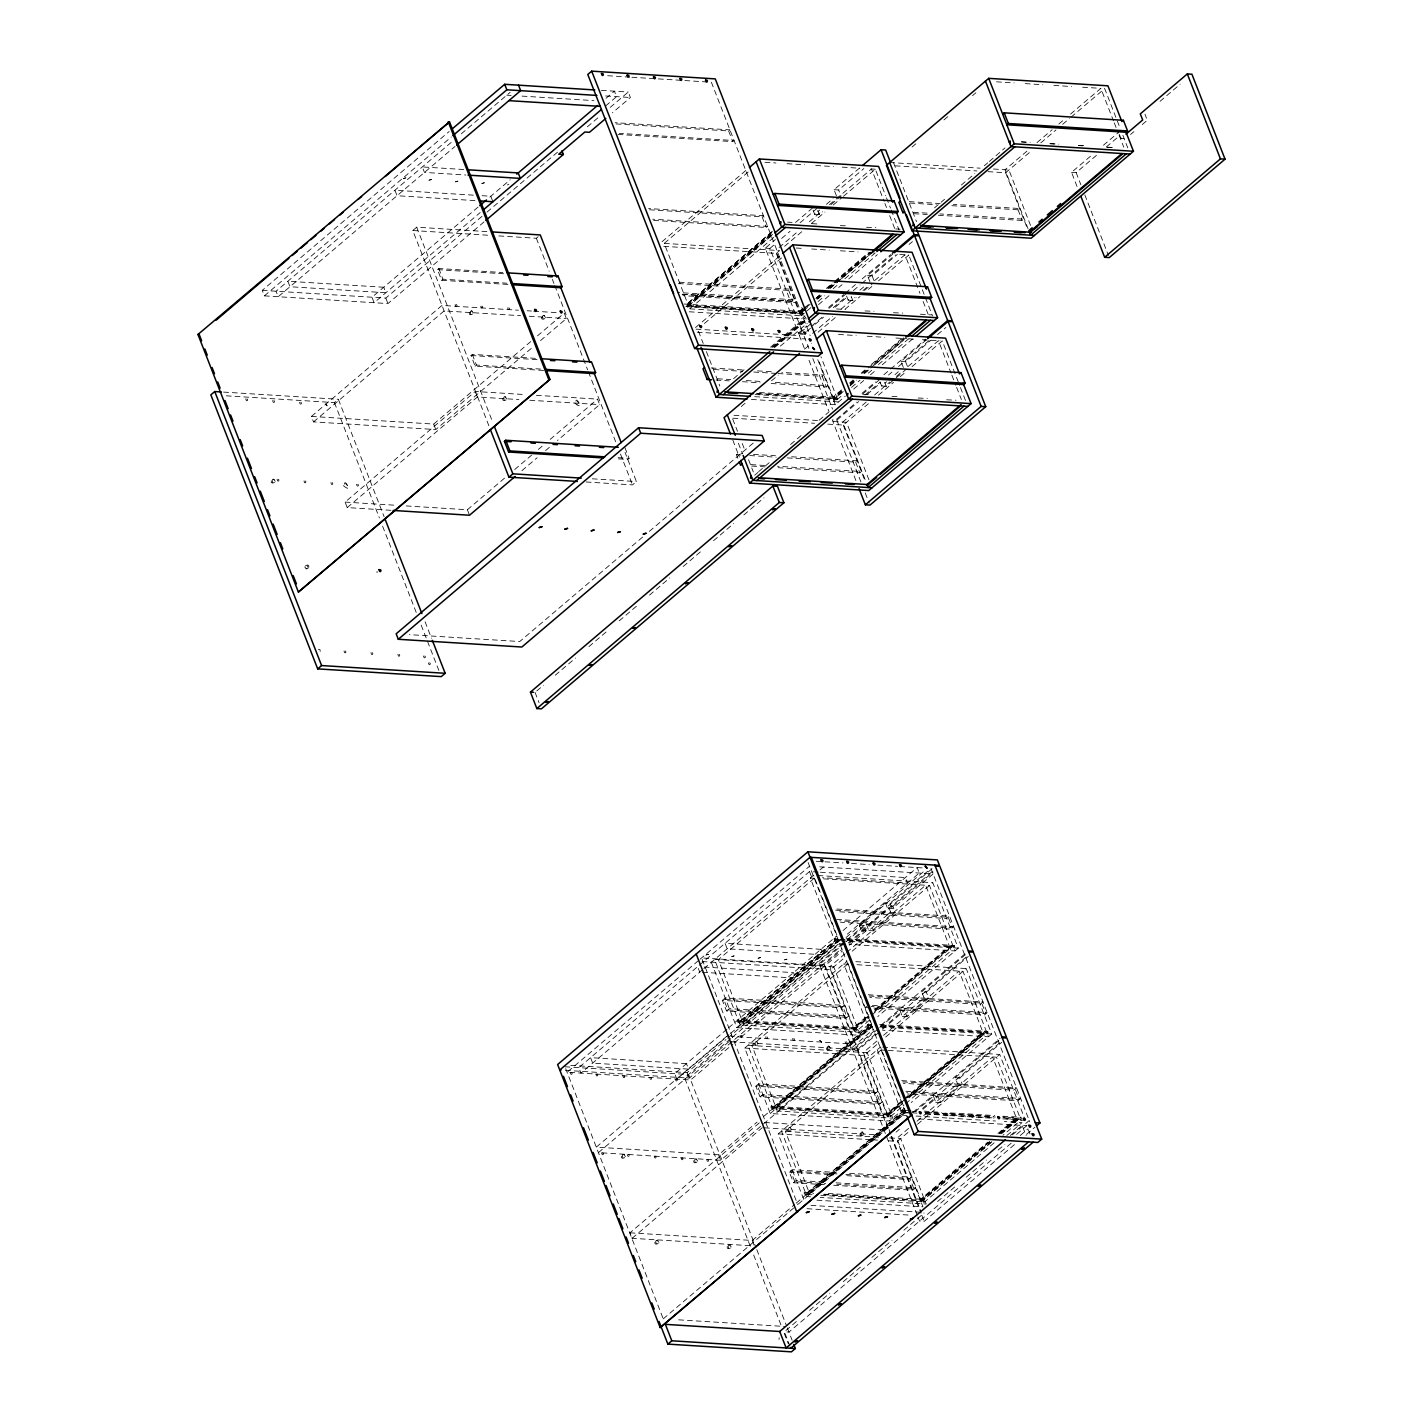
<?xml version="1.0" encoding="UTF-8"?>
<svg xmlns="http://www.w3.org/2000/svg" width="1423" height="1423" viewBox="0 0 1423 1423"><rect width="100%" height="100%" fill="white"/><g stroke="black" fill="none" stroke-linecap="round" stroke-linejoin="round"><path stroke-width="0.75" stroke-dasharray="5 3.75" d="M308.933 566.87C309.04 562.636 302.281 566.71 305.394 568.844C309.823 568.649 308.079 567.439 306.834 565.073M343.405 485.688C355.199 495.329 341.218 473.432 345.398 487.68M574.928 403.207C587.414 412.919 571.993 390.934 577.062 405.021M306.656 568.933L304.664 566.923M654.847 1242.154C654.082 1246.299 661.108 1243.186 658.547 1240.625C654.918 1239.486 655.274 1242.101 656.839 1244.164M657.017 1240.305L659.009 1242.315M271.259 480.974C270.174 485.012 277.272 482.415 275.013 479.658C271.419 478.057 271.811 481.134 273.109 483.162M273.429 479.124L275.279 481.312M469.305 312.651C468.22 316.689 475.3 314.074 473.059 311.335C469.465 309.716 469.857 312.811 471.155 314.821M471.475 310.801L473.325 312.971M345.736 483.66L347.568 485.83M541.594 317.169C540.509 321.207 547.606 318.61 545.347 315.853C541.754 314.252 542.145 317.329 543.444 319.357M543.764 315.319L545.614 317.507M502.781 398.511C501.696 402.549 508.776 399.934 506.517 397.195C502.942 395.576 503.333 398.671 504.614 400.681M504.952 396.661L506.801 398.831M377.024 571.37L377.077 572.704M318.378 649.368L320.086 649.724L320.157 651.467M577.24 401.179L579.09 403.367M621.442 1156.205C620.357 1160.243 627.454 1157.646 625.195 1154.889C621.602 1153.288 621.993 1156.365 623.292 1158.375M623.612 1154.355L625.462 1156.525M754.19 1043.379C753.123 1047.399 760.202 1044.802 757.943 1042.063C754.35 1040.444 754.741 1043.539 756.04 1045.549M756.378 1041.529L758.228 1043.699M693.73 1160.741C692.663 1164.761 699.742 1162.164 697.483 1159.425C693.89 1157.806 694.282 1160.901 695.58 1162.911M695.918 1158.891L697.768 1161.061M826.496 1047.897C825.411 1051.935 832.508 1049.32 830.249 1046.581C826.656 1044.962 827.048 1048.057 828.346 1050.067M828.666 1046.047L830.516 1048.217M787.666 1129.239C786.599 1133.259 793.678 1130.662 791.419 1127.923C787.826 1126.305 788.217 1129.4 789.516 1131.41M789.854 1127.39L791.704 1129.56M727.206 1246.601C726.139 1250.621 733.219 1248.024 730.96 1245.285C727.366 1243.666 727.758 1246.761 729.056 1248.771M729.394 1244.751L731.244 1246.922M859.972 1133.757C858.887 1137.795 865.967 1135.18 863.725 1132.441C860.132 1130.823 860.524 1133.918 861.822 1135.928M862.142 1131.908L863.992 1134.078M507.406 184.972L508.847 184.172M484.087 221.863L387.963 303.579L264.393 295.859L262.259 290.363L449.134 131.521M264.393 295.859L451.269 136.999M451.198 142.407L276.098 291.235L278.232 296.713L455.004 146.462M461.301 133.833L510.146 92.299M488.889 425.779L412.777 230.526L416.69 227.2L487.306 231.629M478.039 207.082L371.972 297.247L374.107 302.725L480.174 212.561M489.832 197.068L510.163 179.796M606.002 98.329L614.416 91.179L616.55 96.657L604.793 106.636M262.259 290.363L385.811 298.101L485.332 213.521M487.022 212.098L559.541 150.447M587.343 126.807L600.435 115.69M610.254 107.348L628.255 92.033L630.389 97.511L612.388 112.826M507.869 284.44L441.646 280.295L437.484 269.641L438.8 268.538L502.817 272.54M441.646 280.295L442.944 279.193L506.962 283.195M531.241 348.457L435.812 429.55L313.54 421.902L311.406 416.423L441.984 305.429L518.399 310.214M226.293 395.825L334.423 402.602L338.336 399.276L384.121 516.709M313.54 421.902L444.118 310.908L520.533 315.693M498.833 235.916L536.346 238.264L540.26 234.937M616.034 123.926L728.629 130.969L729.928 129.867L615.145 122.68M543.55 370.442L475.122 366.156L470.96 355.501L472.276 354.398L536.293 358.4M617.991 134.438L732.774 141.624L734.09 140.521L619.29 133.335M475.122 366.156L476.42 365.053L540.438 369.055M311.406 416.423L433.677 424.072L530.779 341.538M537.467 335.864L564.255 313.096L566.39 318.574L539.619 341.342M390.898 510.306L347.23 507.584L345.095 502.088L475.229 391.485L525.461 394.616M347.23 507.584L477.363 396.964L518.861 399.561M662.033 241.714L747.715 168.892M748.196 171.987L664.203 243.369L687.949 304.273L771.942 232.874M649.511 209.786L762.105 216.83L763.404 215.727L648.621 208.541M653.673 220.44L766.25 227.484L767.566 226.382L652.766 219.195M772.351 231.362L686.669 304.184L687.256 305.714L771.266 234.315M771.782 232.074L686.046 304.949L802.216 312.42L802.821 313.932L803.906 313.007M686.651 306.461L772.369 233.603M772.547 234.404L688.536 305.785L689.728 308.844L773.721 237.445M687.558 307.172L773.24 234.35M765.289 248.153L769.896 248.438L803.017 333.373L798.41 333.089L765.289 248.153L775.357 239.58M795.51 222.468L812.302 208.185M836.439 195.787L834.056 189.686L860.915 166.865M769.896 248.438L774.93 244.151M781.654 238.441L790.05 231.309M800.117 222.753L816.909 208.487M834.056 189.686L838.663 189.988L863.85 168.572M406.231 505.93L467.384 509.754L504.56 478.146M514.699 469.519L531.597 455.164M538.356 449.419L543.426 445.097M550.185 439.351L597.518 399.134L599.652 404.612L557.407 440.525M813.084 210.213L814.668 214.286L819.684 210.017M826.389 204.325L833.078 198.633M779.092 247.495L797.556 231.789M809.331 221.792L821.089 211.796M829.484 204.663L871.481 168.963L884.145 201.443M814.668 214.286L819.274 214.571L822.636 211.725M830.996 204.61L841.046 196.072L838.663 189.988M663.723 246.321L776.3 253.365L779.573 250.59L662.567 243.28M784.607 246.321L803.088 230.615M811.484 223.464L824.931 212.045M833.327 204.912L841.722 197.761M843.412 196.338L875.323 169.212L885.693 195.805M521.903 470.693L537.111 457.761M545.578 450.593L550.648 446.271M695.509 327.575L700.561 323.288M702.233 321.847L781.191 254.753M704.403 323.519L781.672 257.848M912.036 147.049L917.07 142.762M943.947 119.923L948.981 115.637M972.514 95.643L975.858 92.78M678.344 283.533L788.733 290.434L790.245 289.154L677.668 282.092M682.506 294.187L792.878 301.107L794.408 299.808L677.401 292.48M802.821 308.4L799.459 311.246L775.731 250.359M826.354 288.407L833.06 282.697M834.75 281.274L868.35 252.707M802.981 309.2L799.619 312.064L800.206 313.576M804.671 307.777L809.705 303.49M816.428 297.763L819.79 294.917M828.204 287.766L833.238 283.479M834.927 282.056L870.218 252.049M805.792 307.048L800.74 311.335L801.345 312.847L806.379 308.578M815.859 298.474L819.221 295.628M827.635 288.478L869.631 252.796M805.098 308.489L800.064 312.775L801.256 315.817L811.323 307.243M806.788 307.066L810.132 304.202M816.855 298.492L820.217 295.646M828.613 288.495L870.609 252.796M624.946 447.711L629.108 458.366L627.81 459.487L616.764 458.793M801.042 312.242L799.726 313.345L687.149 306.301M803.568 310.712L808.62 306.425M817.033 299.292L822.067 295.006M830.481 287.855L835.514 283.568M837.204 282.145L872.495 252.138M818.136 298.581L821.498 295.717M829.894 288.584L839.979 280.011M841.669 278.588L871.908 252.885M818.047 301.534L824.771 295.824M833.166 288.691L838.2 284.404M844.924 278.695L875.163 252.992M689.248 311.779L801.825 318.841L805.098 316.066L688.092 308.738M818.527 304.629L830.285 294.632M838.698 287.499L842.042 284.653M848.766 278.926L877.333 254.664M733.574 378.625L745.35 368.628M770.537 347.212L805.827 317.222M934.484 207.865L944.57 199.291M961.361 185.008L974.808 173.588M984.307 165.744L987.669 162.88M989.359 161.457L1005.047 147.885M771.817 347.301L805.418 318.734M772.814 347.301L806.414 318.752M773.916 346.607L805.845 319.464M774.094 347.39L806.023 320.264M774.806 347.337L805.044 321.634M780.32 346.145L807.197 323.306M798.41 333.089L806.788 325.956M828.613 307.421L843.714 294.579M845.387 293.156L855.454 284.6M862.16 278.89L890.691 254.646M804.28 348.173L798.765 334.014L812.195 322.594M828.986 308.329L845.778 294.045M869.898 281.647L867.532 275.546L892.719 254.148M811.412 326.258L823.152 316.262M833.22 307.706L844.96 297.727M853.355 290.594L860.061 284.885M861.751 283.462L895.298 254.948M806.734 331.434L813.44 325.725M815.13 324.302L823.526 317.169M835.265 307.19L847.023 297.194M867.532 275.546L872.139 275.849L897.326 254.432M909.084 244.454L912.445 241.59M846.56 296.073L848.144 300.146L851.488 297.3M859.866 290.185L864.882 285.916M586.151 481.988L632.488 484.887L636.419 481.561L625.035 452.372M812.569 333.356L832.722 316.226M841.118 309.093L854.565 297.656M862.961 290.523L867.994 286.236M874.718 280.527L904.957 254.824L919.987 293.387M1026.908 151.176L1005.065 169.728L1028.011 228.605M1036.993 142.602L1052.113 129.76M1058.819 124.05L1063.87 119.763M1070.576 114.053L1100.815 88.351L1113.48 120.83M848.144 300.146L852.751 300.431L856.112 297.585M864.473 290.47L872.85 283.355M818.083 332.182L836.564 316.475M844.96 309.325L860.079 296.482M868.492 289.331L871.837 286.485M878.56 280.776L908.799 255.073L897.771 254.379M987.989 171.649L1005.652 172.752L1030.75 151.407M1040.836 142.851L1055.955 129.991M1062.679 124.281L1069.385 118.571M1071.074 117.148L1104.675 88.582L1119.83 127.447M804.582 349.169L811.306 343.459M741.241 406.533L746.275 402.247M771.479 380.83L778.203 375.121M778.061 373.538L822.209 376.295L823.721 375.014L781.778 372.381M951.845 205.677L1018.068 209.821L1019.597 208.523L953.374 204.378M737.861 458.259L736.474 454.702L738.003 453.403L742.415 453.688M642.627 537.076L519.715 641.542L409.397 634.64M649.35 531.366L753.745 442.642M1077.051 186.502L1071.537 172.343L1091.69 155.214M1103.43 145.235L1118.549 132.392M1071.537 172.343L1076.144 172.628L1097.969 154.075M1106.365 146.943L1119.794 135.523M1160.03 101.335L1180.183 84.206M771.177 383.498L826.354 386.967L827.884 385.669L772.689 382.218M938.344 215.229L1022.23 220.476L1023.742 219.178L939.856 213.93M1119.332 134.42L1120.915 138.476L1124.259 135.63M1130.556 134.491L1133.9 131.645M1142.278 124.53L1147.294 120.261L1144.928 114.178M841.349 389.973L832.935 397.106L817.905 358.543M849.744 382.84L853.106 379.977M861.502 372.844L864.864 369.98M871.587 364.27L901.826 338.567M841.509 390.774L833.095 397.924L833.682 399.436L843.768 390.863M849.905 383.623L854.387 380.048M861.68 373.626L866.714 369.34M868.404 367.917L903.694 337.909M841.936 391.485L833.54 398.636L834.714 401.677L843.128 394.545M850.331 384.352L855.383 380.066M863.779 372.933L867.141 370.069M873.847 364.359L904.085 338.656M850.492 385.153L855.543 380.866M863.957 373.715L868.991 369.429M870.68 368.006L904.299 339.421M843.216 391.574L834.821 398.707L834.216 397.195M849.94 385.864L856.664 380.154M865.059 373.004L868.421 370.158M875.127 364.448L903.694 340.168M755.062 394.509L836.297 399.792L837.382 398.867L755.702 393.762M851.523 387.394L859.919 380.261M868.315 373.128L871.676 370.265M878.4 364.555L910.311 337.429M751.415 399.436L835.301 404.701L845.28 396.199M853.693 389.066L863.761 380.492M870.485 374.783L875.519 370.514M882.242 364.786L912.481 339.083M754.688 475.229L758.05 472.383M758.655 471.618L770.412 461.639M790.583 444.492L802.341 434.495M819.132 420.23L829.218 411.656M862.089 393.282L875.501 381.88M883.896 374.747L888.93 370.46M890.602 369.037L925.839 339.083M862.463 394.189L879.236 379.905M903.374 367.508L901.008 361.406L926.195 340.008M836.493 419.234L856.628 402.122M865.024 394.989L880.126 382.164M888.503 375.032L891.865 372.168M898.571 366.476L930.464 339.368M855.899 480.547L832.242 419.874L836.849 420.159L858.674 401.606M867.069 394.473L880.499 383.054M901.008 361.406L905.615 361.709L930.802 340.293M937.526 334.583L945.921 327.45M880.037 381.933L881.62 386.007L886.636 381.738M895.014 374.623L898.358 371.777M866.198 402.086L842.683 422.08L865.629 480.938M874.594 394.954L889.713 382.093M896.437 376.384L901.471 372.097M908.194 366.387L938.433 340.684L951.098 373.164M881.62 386.007L886.227 386.291L894.605 379.176M896.277 377.753L906.326 369.215M827.812 424.125L843.252 425.086L868.368 403.758M878.436 395.185L893.555 382.342M900.279 376.633L905.313 372.346M912.036 366.636L942.275 340.933L959.689 385.58M536.738 690.973L543.461 685.246M555.255 675.231L575.461 658.066M588.926 646.611L607.443 630.869M619.236 620.855L637.753 605.113M649.528 595.099L669.735 577.934M683.2 566.479L701.735 550.737M713.51 540.722L733.717 523.539M743.82 514.966L764.026 497.783M787.239 457.886L855.685 462.155L857.197 460.874L788.769 456.587M778.15 467.705L859.83 472.827L861.36 471.529L777.474 466.264M698.408 960.632L567.101 1072.248L690.653 1079.986L732.827 1044.144M700.098 959.191L809.527 866.18M696.647 967.462L578.805 1067.624L580.94 1073.102L702.162 970.077M699.244 965.256L811.146 870.147M703.834 968.654L813.547 875.252L821.533 895.707M820.004 869.898L823.383 867.052M814.134 878.258L718.384 959.653L742.112 1020.54L837.88 939.162M722.386 1000.369L725.214 997.968L844.426 1005.421L841.598 1007.84L722.386 1000.369L726.548 1011.024L845.742 1018.494L848.57 1016.075L729.376 1008.622L726.548 1011.024M726.868 1029.274L674.68 1073.636L676.814 1079.114L729.003 1034.752M728.558 1027.833L836.297 936.263M843.039 930.535L917.124 867.568L919.258 873.046L845.173 936.014M737.185 1021.234L738.27 1020.309L857.482 1027.762L856.397 1028.687L737.185 1021.234L737.772 1022.763L856.984 1030.216L858.069 1029.291L738.875 1021.839L737.772 1022.763M837.72 938.362L740.227 1021.216L740.814 1022.746L838.307 939.874M838.467 940.674L742.717 1022.07L743.891 1025.111L839.659 943.716M726.868 1036.157L596.29 1147.151L718.579 1154.8L757.089 1122.071M711.269 962.197L736.794 1027.655L839.072 940.71L834.625 940.443M730.693 1033.329L843.501 937.437M859.314 925.11L863.939 925.412L866.073 930.891L861.449 930.589L859.314 925.11L885.426 902.911L890.051 903.214L927.689 871.214M570.783 1065.365L687.078 1072.64L725.979 1039.573M727.669 1038.15L839.285 943.271M846.045 937.526L923.829 871.41M730.693 1038.665L684.605 1077.834L750.472 1246.779M732.383 1037.225L845.387 941.172M847.059 939.749L863.939 925.412M917.159 1215.029L819.452 964.42L844.639 943.022M846.311 941.599L866.465 924.47L871.072 924.754L873.455 930.855L895.209 912.356L892.844 906.255L888.219 905.971L890.602 912.054L895.209 912.356M888.219 905.971L933.559 867.443M729.003 1041.636L598.425 1152.63L720.714 1160.279L851.292 1049.285L849.157 1043.806L731.244 1036.424M861.449 930.589L887.578 908.408L892.185 908.692L933.097 873.918L817.442 866.678M565.447 1070.363L689.212 1078.118L841.42 948.75M848.179 943.004L934.413 869.702M819.452 964.42L824.077 964.705L842.541 949.016M849.246 943.307L871.072 924.754M892.844 906.255L933.132 872.014M734.517 1042.703L842.452 950.955M849.211 945.228L866.073 930.891M866.465 924.47L868.83 930.553L890.602 912.054M845.013 953.784L829.894 966.644L853.64 1027.531L868.759 1014.67M846.703 952.361L925.644 885.248L949.39 946.135L870.431 1013.247M702.09 961.539L830.481 969.65L845.493 956.879M852.217 951.169L932.759 882.705L958.284 948.18L877.742 1016.627M904.494 1108.197L889.482 1120.968L770.27 1113.515L744.745 1048.057L847.023 961.112M847.61 964.118L751.86 1045.514L775.588 1106.4M755.862 1086.229L758.69 1083.828L877.902 1091.281L875.074 1093.7L755.862 1086.229L760.024 1096.884L879.218 1104.355L882.047 1101.936L762.853 1094.483L760.024 1096.884M866.66 1006.239L865.131 1007.537L871.748 1007.946M867.247 1016.911L853.8 1028.331L855.419 1032.102L870.538 1019.242M875.643 1009.761L951.293 945.459L951.88 946.989L871.196 1015.56M868.35 1016.182L854.921 1027.602L855.508 1029.131M875.074 1010.472L950.671 946.224L951.275 947.736M854.227 1029.06L867.674 1017.623M874.398 1011.913L949.995 947.665L951.169 950.706L877.262 1013.532M854.387 1029.861L869.506 1017M953.837 947.896L954.335 945.459L953.232 946.384L847.272 939.749M770.661 1107.094L771.746 1106.169L890.958 1113.622L889.873 1114.547L770.661 1107.094L771.248 1108.606L890.46 1116.077L891.545 1115.152L772.351 1107.681L771.248 1108.606M736.794 1027.655L856.006 1035.108L871.018 1022.337M763.777 1116.379L871.356 1025.022M871.943 1026.534L776.193 1107.93L777.367 1110.972L873.135 1029.576M750.046 1245.676L632.132 1238.295L629.98 1232.816L760.131 1122.196M770.27 1113.515L872.548 1026.57L868.101 1026.303L868.599 1023.849L867.514 1024.773L871.925 1025.058M874.398 1030.839L852.573 1049.374L857.197 1049.658L875.643 1033.97M881.104 1025.129L966.679 952.396M878.116 1028.882L852.928 1050.281L857.553 1050.565L881.05 1030.59M879.788 1027.459L899.941 1010.33L904.548 1010.615L906.931 1016.716L928.685 998.217L926.32 992.116L921.695 991.831L924.078 997.914L928.685 998.217M921.695 991.831L965.345 954.726M632.132 1238.295L762.266 1127.674M882.367 1028.26L967.942 955.527M882.722 1029.167L904.548 1010.615M926.32 992.116L968.28 956.452M899.941 1010.33L902.307 1016.413L924.078 997.914M876.817 1041.067L863.37 1052.504L887.116 1113.391L902.235 1100.53M883.523 1035.357L959.12 971.109L982.866 1031.995L903.907 1099.107M744.745 1048.057L863.957 1055.51L878.969 1042.739M885.693 1037.029L966.235 968.565L991.76 1034.023L911.218 1102.487M803.746 1199.376L778.221 1133.9L880.499 1046.972L906.024 1112.43L796.257 1205.815M881.086 1049.978L785.336 1131.374L809.064 1192.261M824.397 1184.683L793.5 1182.744L789.338 1172.09L792.166 1169.688L836.315 1172.445M793.5 1182.744L796.329 1180.343L827.225 1182.282M902.395 1101.331L887.258 1114.191L888.895 1117.962L904.014 1105.102M904.085 1099.908L984.769 1031.319L985.356 1032.849L909.706 1097.133M905.188 1099.196L888.397 1113.462L888.984 1114.992L902.431 1103.572M906.878 1097.756L984.147 1032.084L984.752 1033.596L909.155 1097.862M887.703 1114.92L901.15 1103.483M907.856 1097.773L983.471 1033.525L984.645 1036.567L905.686 1103.679M887.863 1115.721L901.31 1104.284M987.313 1033.756L987.811 1031.319L986.708 1032.244L880.748 1025.609M812.142 1194.733L804.724 1194.466L804.137 1192.954L811.839 1192.438M910.898 1110.26L900.972 1110.634L909.813 1111.185M804.724 1194.466L810.238 1193.826M629.98 1232.816L752.269 1240.465L794.532 1204.552M796.222 1203.129L904.832 1110.883M809.669 1193.79L905.419 1112.395M663.243 1318.854L794.568 1207.238M912.89 1112.412L1000.156 1038.256M914.953 1111.879L933.417 1096.19L938.024 1096.475L940.407 1102.576L962.161 1084.077L959.796 1077.976L955.171 1077.691L957.554 1083.775L962.161 1084.077M955.171 1077.691L998.821 1040.587M922.549 1108.428L999.729 1042.81M896.063 1132.157L899.407 1129.293M922.922 1109.317L938.024 1096.475M959.796 1077.976L1001.756 1042.312M933.417 1096.19L935.783 1102.274L957.554 1083.775M908.603 1128.368L896.846 1138.364L920.592 1199.251L987.793 1142.135M916.999 1121.217L992.596 1056.969L1016.342 1117.855L997.861 1133.562M888.592 1140.819L897.433 1141.371L909.084 1131.463M917.497 1124.312L999.711 1054.425L1025.236 1119.883L1003.126 1118.514M989.661 1141.477L920.734 1200.051L922.371 1203.822L994.606 1142.42M999.746 1132.904L1018.245 1117.18L1018.832 1118.709L1002.023 1132.993M989.074 1142.207L921.873 1199.322L922.46 1200.852L991.333 1142.313M999.142 1133.651L1017.623 1117.944L1018.228 1119.456L1001.418 1133.74M921.179 1200.763L990.052 1142.224M1000.138 1133.669L1016.929 1119.385L1018.121 1122.427L1003.002 1135.269M921.339 1201.581L991.938 1141.566M824.006 1194.199L923.349 1200.407L924.434 1199.482L825.091 1193.274M820.875 1195.284L923.936 1201.937L925.021 1201.012L823.472 1194.662M1006.844 1135.518L1021.963 1122.658L1004.318 1121.555M1010.366 1135.447L1022.159 1125.433L1026.161 1135.714M1012.411 1134.842L1029.256 1120.524M789.943 1346.176L784.34 1331.786L797.805 1320.348M809.58 1310.316L829.787 1293.151M843.252 1281.696L861.787 1265.972M871.89 1257.381L892.079 1240.198M903.872 1230.184L924.078 1213.019M937.544 1201.563L956.06 1185.821M966.164 1177.248L986.37 1160.065M998.146 1150.051L1004.887 1144.323M1016.68 1134.309L1026.766 1125.718M1011.184 1143.185L788.947 1332.07L784.535 1331.803M1020.202 1135.518L1028.029 1128.866M917.942 1217.039L919.525 1221.094L924.15 1221.379L1014.759 1144.359M1026.499 1134.38L1034.895 1127.247M779.181 1337.709L779.004 1339.488M996.491 81.823L1014.154 82.925M1025.2 83.619L1042.863 84.722M1053.892 85.416L1071.555 86.518M1082.601 87.212L1100.246 88.315M607.639 75.721L629.713 77.109M631.919 77.251L656.199 78.763M658.404 78.905L682.666 80.417M684.872 80.56L706.946 81.947M601.342 90.361L628.255 92.033M605.664 95.964L630.389 97.511M506.784 95.163L511.142 95.43M522.045 96.106L593.942 100.624M1120.915 138.476L1123.992 138.671M1021.323 141.784L1030.163 142.336M1050.032 143.581L1058.854 144.132M1078.723 145.377L1085.34 145.786M1107.414 147.174L1114.049 147.583M1021.625 141.998L1026.001 142.282M1050.014 143.776L1054.39 144.043M1078.421 145.555L1082.778 145.822M1106.809 147.334L1111.167 147.601M889.695 162.507L980.216 168.181M993.467 169.017L1008.907 169.977L1032.653 230.864M895.263 165.833L976.943 170.956M764.951 162.293L775.98 162.987M787.026 163.681L804.689 164.783M815.717 165.477L833.38 166.58M842.22 167.131L859.866 168.234M870.912 168.928L875.323 169.212M463.738 169.515L422.346 166.936L424.481 172.414L465.89 175.011M909.226 201.621L940.123 203.542M909.902 203.044L936.387 204.716M913.37 212.276L928.828 213.237M914.064 213.699L927.298 214.535M473.361 195.147L394.918 190.237L397.053 195.716L475.513 200.625M482.077 195.698L490.81 196.249L492.945 201.728M787.577 222.13L791.988 222.397M811.857 223.642L818.474 224.069M840.335 225.634L847.183 225.866M866.536 227.271L875.874 227.662M895.743 228.907L900.154 229.174M796.222 248.011L802.839 248.438M811.661 248.989L829.324 250.092M840.37 250.786L858.033 251.889M869.062 252.583L875.696 252.992M412.777 230.526L490.01 235.364M437.484 269.641L503.724 273.785M682.097 294.401L796.88 301.587L795.582 302.69L682.987 295.646M836.493 308.951L845.333 309.502M865.077 310.943L874.024 311.299M893.466 312.722L902.733 313.096M920.379 314.198L931.425 314.892M684.107 304.024L803.319 311.495L801.736 307.439M686.9 305.696L801.7 312.882M685.815 306.621L802.821 313.932M527.133 310.765L531.508 311.032M533.696 311.175L557.709 312.686M838.521 334.441L856.184 335.543M867.212 336.237L884.875 337.34M895.921 338.034L906.949 338.71M909.172 338.852L913.584 339.136M922.406 339.688L940.069 340.791M529.267 316.244L566.39 318.574M798.765 334.014L803.372 334.298M696.043 329.14L702.66 329.549M704.883 329.691L753.443 332.733M755.649 332.857L779.929 334.387M782.134 334.53L799.797 335.632M697.199 332.182L805.365 338.959M711.144 367.952L744.265 370.033M757.498 370.869L772.956 371.83M714.044 369.535L742.735 371.332M753.763 372.026L775.855 373.395M470.96 355.501L537.2 359.645M717.512 378.749L730.746 379.585M746.203 380.546L761.661 381.524M715.982 380.048L729.234 380.884M742.468 381.702L760.131 382.805M863.352 394.402L869.969 394.811M891.99 396.394L898.678 396.608M918.209 398.031L927.369 398.404M946.597 399.81L956.078 400.201M759.526 392.517L836.795 397.355M756.218 393.299L835.692 398.28L836.297 399.792M754.688 396.661L838.574 401.926L820.964 356.764M536.382 395.309L597.518 399.134M529.783 400.237L599.652 404.612M733.93 415.267L817.816 420.514M833.273 421.493L846.525 422.311L870.271 483.215M732.881 418.184L814.561 423.289M223.589 392.09L338.336 399.276M753.443 454.364L775.517 455.751M736.474 454.702L740.885 454.969M749.725 455.538L776.211 457.192M750.988 464.609L766.428 465.588M618.08 457.69L629.108 458.366M751.664 466.05L764.916 466.869M592.27 478.804L636.419 481.561M345.095 502.088L395.309 505.236M816.215 861.253L843.021 862.925M851.523 863.459L869.186 864.561M877.902 865.113L897.504 866.34M899.692 866.482L922.14 867.888M818.207 872.103L809.491 871.552L811.626 877.03M820.377 872.228L905.366 877.546L907.5 883.043L822.512 877.706M817.976 875.519L932.759 882.705M814.703 878.293L810.292 878.027L835.817 943.485L846.845 944.178M823.526 878.845L929.504 885.48L955.011 950.938L849.051 944.321M836.955 909.03L949.532 916.074L946.704 918.493L836.333 911.574M835.639 910.151L948.234 917.195L952.396 927.849L839.801 920.806M836.688 919.418L953.695 926.747L950.866 929.148L840.495 922.229M868.83 930.553L873.455 930.855M846.151 938.682L954.335 945.459M845.066 939.607L834.038 938.913L835.123 937.988L835.71 939.518L954.922 946.971M841.242 940.852L958.284 948.18M855.863 961.663L966.235 968.565M848.179 964.154L843.768 963.887L869.293 1029.345L873.704 1029.612M857.002 964.705L962.98 971.34L988.487 1036.798L882.527 1030.181M704.154 967.035L793.5 972.638L795.635 978.117L701.948 972.247M868.226 994.748L983.008 1001.934L980.18 1004.353L869.809 997.434M869.115 996.011L981.71 1003.055L985.872 1013.71L871.072 1006.523M872.37 1005.403L987.171 1012.589L984.342 1015.008L873.953 1008.089M902.307 1016.413L906.931 1016.716M879.627 1024.542L987.811 1031.319M880.232 1026.072L988.398 1032.831M881.353 1027.121L991.76 1034.023M882.705 1047.115L999.711 1054.425M886.067 1050.299L877.244 1049.747L902.769 1115.205L906.611 1115.436M888.272 1050.441L996.456 1057.2L1021.18 1120.612M731.191 1041.778L851.292 1049.285M901.702 1080.608L1016.484 1087.795L1013.656 1090.214L903.285 1083.294M902.591 1081.871L1015.186 1088.915L1019.33 1099.57L906.753 1092.526M564.949 1066.77L688.519 1074.507L756.004 1247.562M905.846 1091.263L1020.647 1098.449L1017.819 1100.868L907.429 1093.949M935.783 1102.274L940.407 1102.576M924.15 1111.096L941.795 1112.395M950.528 1112.946L974.915 1114.28M976.747 1114.583L994.784 1115.507M1002.948 1116.219L1021.269 1117.18L1020.184 1118.104L1002.521 1117.002M912.018 1111.327L916.43 1111.612M925.27 1112.163L947.344 1113.533M949.55 1113.675L973.83 1115.205M976.036 1115.33L993.699 1116.432M924.737 1112.608L973.296 1115.65M975.52 1115.792L995.389 1117.037M1003.553 1117.749L1021.874 1118.691M917.035 1113.124L901.577 1112.163L902.075 1109.709M925.857 1113.675L994.321 1117.962M905.686 1112.804L912.303 1113.213M925.537 1114.031L947.611 1115.419M949.817 1115.561L974.079 1117.073M976.303 1117.215L993.948 1118.318M1002.77 1118.869L1024.845 1120.257M916.003 1116.041L922.638 1116.45M924.843 1116.593L946.918 1117.962M949.123 1118.104L973.403 1119.634M975.609 1119.759L995.477 1121.004M918.849 1118.958L1026.979 1125.735M764.489 1122.48L882.42 1129.862L883.843 1133.508M764.453 1127.816L880.179 1135.056M878.614 1137.208L781.476 1131.125L807.001 1196.601L810.843 1196.832M889.66 1137.902L900.688 1138.596L926.213 1204.054L820.253 1197.419M778.221 1133.9L877.564 1140.125M849.567 1173.281L911.378 1177.141L908.55 1179.542L846.738 1175.683M837.009 1173.886L790.637 1170.987L794.799 1181.641L825.696 1183.562M845.831 1174.437L909.848 1178.44L914.011 1189.094L836.742 1184.256M789.338 1172.09L833.487 1174.847M836.066 1182.833L915.523 1187.796L912.694 1190.215L833.22 1185.234M804.137 1192.954L813.725 1193.346M816.98 1200.194L922.958 1206.829L897.433 1141.371M810.985 1205.37L919.098 1212.147M807.054 1208.696L908.568 1215.064M678.7 1319.832L784.607 1326.467M1122.872 135.274L1127.799 147.903M1114.28 122.858L1118.229 132.997M1119.029 135.025L1123.779 147.209M1076.144 172.628L1080.875 184.759M1084.824 194.88L1108.481 255.553M1005.652 172.752L1027.175 227.982M1018.068 209.821L1022.23 220.476M893.555 162.756L916.501 221.614M886.493 197.85L890.478 208.078M891.278 210.124L899.069 230.099M909.599 257.101L932.545 315.959M960.472 387.607L966.021 401.82M884.928 203.471L886.511 207.527M889.677 215.656L895.227 229.868M923.153 301.516L928.703 315.728M951.88 375.192L955.847 385.348M956.63 387.376L961.379 399.543M872.139 275.849L874.522 281.932M905.615 361.709L907.999 367.792M817.691 210.515L819.274 214.571M851.167 296.375L852.751 300.431M884.644 382.236L886.227 386.291M711.358 82.214L810.149 335.632M728.629 130.969L732.774 141.624M762.105 216.83L766.25 227.484M776.3 253.365L801.825 318.841M817.763 359.681L835.301 404.701M843.252 425.086L864.793 480.334M788.733 290.434L792.878 301.107M822.209 376.295L826.354 386.967M855.685 462.155L859.83 472.827M804.173 336.326L808.904 348.457M812.835 358.56L832.544 409.13M836.849 420.159L861.289 482.859M865.237 492.963L869.186 503.084M809.011 360.304L828.72 410.856M930.962 868.439L1029.772 1121.858M1028.384 1129.826L1029.985 1133.935M698.48 331.274L703.229 343.441M706.395 351.57L719.842 386.078M732.738 419.162L737.488 431.329M742.237 443.514L745.403 451.625M748.569 459.754L753.318 471.938M738.395 443.264L742.468 453.724M732.827 440.134L739.373 456.961M890.051 903.214L892.185 908.692M885.426 902.911L887.578 908.408M822.334 897.753L837.489 936.619M847.823 963.158L853.409 977.476M854.209 979.522L871.748 1024.524M808.104 862.516L906.202 1114.12M837.186 940.603L836.599 939.073L740.832 1020.469L741.436 1021.999M856.397 1028.687L856.984 1030.216M889.873 1114.547L890.46 1116.077M923.349 1200.407L923.936 1201.937M830.481 969.65L856.006 1035.108M863.957 1055.51L889.482 1120.968M890.851 1134.184L825.162 965.666L701.592 957.928L797.734 1204.552M891.652 1136.248L921.304 1212.289M824.077 964.705L857.197 1049.658M857.553 1050.565L889.873 1133.491M891.029 1136.426L920.983 1213.285M921.784 1215.313L924.15 1221.379M536.346 238.264L549.153 271.153M552.373 279.37L553.974 283.479M554.774 285.543L587.628 369.802M588.428 371.848L616.461 443.78M620.481 454.062L632.488 484.887M438.8 268.538L442.944 279.193M472.276 354.398L476.42 365.053M416.69 227.2L492.803 422.435M475.229 391.485L477.363 396.964M698.337 968.458L699.76 972.105M385.811 298.101L387.963 303.579M756.805 1249.625L786.528 1325.862M787.328 1327.926L792.149 1340.27M687.078 1072.64L689.212 1078.118M467.384 509.754L469.519 515.233M752.269 1240.465L754.403 1245.961M433.677 424.072L435.812 429.55M718.579 1154.8L720.714 1160.279M535.048 692.414L539.05 702.677M753.692 1255.015L780.996 1325.062M784.215 1333.315L788.235 1343.614M425.086 621.78L431.525 638.269M334.423 402.602L379.407 517.972M382.609 526.225L416.352 612.744M421.172 625.106L438.853 670.446M565.66 1068.584L663.758 1320.188M403.207 178.64L405.875 177.857L403.207 178.64M428.839 180.241L431.507 179.458L428.839 180.241M455.253 181.895L457.921 181.112L455.253 181.895M481.65 183.549L484.318 182.767L481.65 183.549M705.915 955.029L708.583 954.246L705.915 955.029M731.547 956.647L734.215 955.847L731.547 956.647M757.961 958.302L760.611 957.501L757.961 958.302M784.358 959.938L787.026 959.155L784.464 959.76M809.989 961.557L812.658 960.756L809.989 961.557M245.734 398.885C246.392 403.563 249.683 398.209 245.734 398.885M272.647 400.575C273.305 405.253 276.596 399.899 272.647 400.575M277.058 479.266C277.734 483.945 281.025 478.59 277.058 479.266M299.559 402.247C300.235 406.942 303.526 401.588 299.559 402.247M303.988 480.938C304.647 485.634 307.937 480.28 303.988 480.938M325.191 403.847L327.183 405.857L325.333 403.67M330.901 482.628C331.577 487.324 334.867 481.97 330.901 482.628M356.533 484.229C357.209 488.925 360.499 483.571 356.533 484.229M344.01 650.987C344.686 655.665 347.977 650.311 344.01 650.987M455.129 304.522C455.805 309.2 459.095 303.846 455.129 304.522M370.941 652.659C371.599 657.355 374.889 652.001 370.941 652.659M480.761 306.123C481.436 310.801 484.727 305.465 480.761 306.123M397.853 654.349C398.529 659.045 401.802 653.691 397.853 654.349M507.691 307.813C508.349 312.491 511.64 307.137 507.691 307.813M423.485 655.95C424.161 660.646 427.451 655.291 423.485 655.95M428.412 662.798C429.07 667.476 432.361 662.14 428.412 662.798M570.267 1072.497C570.943 1077.193 574.234 1071.839 570.267 1072.497M595.917 1074.116C596.575 1078.794 599.866 1073.44 595.917 1074.116M601.609 1152.879C602.285 1157.575 605.575 1152.221 601.609 1152.879M622.829 1075.788C623.505 1080.484 626.796 1075.13 622.829 1075.788M627.258 1154.498C627.917 1159.176 631.207 1153.822 627.258 1154.498M649.742 1077.478C650.418 1082.174 653.708 1076.82 649.742 1077.478M654.171 1156.17C654.829 1160.866 658.12 1155.512 654.171 1156.17M675.391 1079.079C676.05 1083.775 679.34 1078.421 675.391 1079.079M681.083 1157.86C681.759 1162.538 685.05 1157.201 681.083 1157.86M706.715 1159.46C707.391 1164.156 710.682 1158.802 706.715 1159.46M740.031 1035.233C740.689 1039.928 743.98 1034.574 740.031 1035.233M765.663 1036.833C766.339 1041.529 769.63 1036.175 765.663 1036.833M792.575 1038.523C793.251 1043.219 796.542 1037.865 792.575 1038.523M819.506 1040.213L821.48 1042.205L819.63 1040.035M845.137 1041.814C845.796 1046.51 849.086 1041.156 845.137 1041.814M870.076 1024.934L774.308 1106.329L774.912 1107.859L870.663 1026.463L870.076 1024.934M871.196 1024.204L773.703 1107.076L774.29 1108.606L871.783 1025.734L871.196 1024.204M903.552 1110.794L807.784 1192.189L808.389 1193.701L904.139 1112.324L903.552 1110.794M904.672 1110.065L807.179 1192.936L807.766 1194.466L905.259 1111.594L904.672 1110.065M383.73 287.25L287.855 281.256L289.99 286.734L385.864 292.729L383.73 287.25M820.929 949.319L725.054 943.324L727.189 948.803L823.063 954.815L820.929 949.319M833.736 966.875L714.524 959.422L740.049 1024.88L859.261 1032.333L833.736 966.875M842.896 1006.719L723.684 999.266L727.847 1009.921L847.059 1017.374L842.896 1006.719M867.212 1052.735L748 1045.282L773.525 1110.74L892.737 1118.193L867.212 1052.735M686.437 1063.639L590.545 1057.645L592.679 1063.123L688.572 1069.118L686.437 1063.639M876.372 1092.579L757.161 1085.126L761.323 1095.781L880.535 1103.234L876.372 1092.579"/><path stroke-width="1.5" d="M197.957 334.476L449.508 121.827L549.936 379.407L298.385 592.057L197.957 334.476L199.238 334.547L201.639 340.737M216.136 320.175L288.851 258.381M292.249 255.5L297.318 251.195M300.698 248.314L307.457 242.568M310.837 239.687L315.906 235.382M320.993 231.06L324.373 228.196M329.442 223.873L334.512 219.569M339.581 215.264L342.979 212.383M358.187 199.451L361.567 196.57M385.242 176.452L449.508 121.827M452.496 128.657L504.685 84.295L594.796 89.951M452.959 135.576L506.837 89.791L596.949 95.43M456.694 145.021L520.676 90.645L518.541 85.167M221.383 391.948L214.766 391.538L210.853 394.865L317.685 668.881L441.255 676.619L445.168 673.292L432.325 640.332M591.701 71.15L587.788 74.476L694.62 348.493L818.189 356.23L822.103 352.904L715.271 78.888L591.701 71.15L698.533 345.166L822.103 352.904M479.729 205.659L486.453 199.932M516.762 174.175L597.571 105.48M483.553 209.697L601.395 109.535M485.777 220.44L563.366 154.484L561.943 150.838M605.842 118.394L589.478 132.303L584.871 132.001L558.759 154.2L563.366 154.484M556.695 277.111L558.012 275.991L562.156 286.663L560.858 287.766L512.28 284.725M749.405 167.452L759.384 158.967L878.596 166.438L892.15 201.212M298.385 592.057L549.936 379.407M773.329 194.738L774.859 193.457L894.071 200.91L898.215 211.565L896.686 212.863L777.492 205.392L779.004 204.112L898.215 211.565M603.512 457.957L508.598 452.016L504.436 441.361L505.752 440.258L618.329 447.302M540.704 358.685L591.488 361.851L595.632 372.524L594.334 373.626L545.756 370.585M508.598 452.016L509.896 450.913L604.828 456.854M779.857 222.646L780.942 221.721L780.462 224.158M774.912 232.91L784.909 224.425L904.121 231.896L896.134 211.44M775.41 236.005L785.478 227.449M862.605 165.442L881.068 149.735L885.675 150.02L890.407 162.169M490.49 429.888L508.918 477.15L512.849 473.823L581.242 478.11M515.144 476.438L469.519 515.233L393.086 510.448M782.881 253.312L792.86 244.827L912.072 252.298L926.426 289.118M1121.484 120.581L1107.93 85.807L988.718 78.354L886.44 165.281L911.965 230.757L1031.177 238.21L1133.455 151.265L1125.486 130.809M317.685 668.881L321.598 665.555L445.168 673.292M694.62 348.493L698.533 345.166M892.541 202.208L894.071 200.91M704.527 367.543L702.998 368.842L707.16 379.496L711.571 379.781M806.805 280.598L808.335 279.317L927.547 286.77L931.691 297.425L930.162 298.723L810.968 291.253L812.48 289.972L931.691 297.425M900.385 201.07L898.856 202.351L903.018 213.023L904.548 211.725M1002.681 114.125L1004.193 112.826L1123.405 120.297L1127.567 130.952L1126.038 132.25L1006.826 124.779L1008.356 123.481L1127.567 130.952M638.589 427.736L396.163 633.804L398.298 639.283L521.85 647.02L764.293 440.952L762.159 435.474L638.589 427.736L640.724 433.232L764.293 440.952M398.298 639.283L640.724 433.232M707.16 379.496L708.672 378.198M872.299 251.373L892.452 234.244M875.856 249.274L880.908 244.987M885.942 240.7L889.304 237.854M873.58 251.462L893.733 234.315M876.853 251.569L897.006 234.421M717.583 389.884L717.085 392.339L718.17 391.414M813.333 308.506L814.418 307.581L813.92 310.018M913.441 223.411L912.943 225.848L914.046 224.923M1009.209 142.015L1010.294 141.09L1009.796 143.545M880.695 251.8L904.121 231.896M696.95 348.137L716.089 397.23L769.754 351.623M808.389 318.77L818.385 310.285L937.597 317.756L929.61 297.3M911.965 230.757L1014.243 143.812L1133.455 151.265M723.204 394.705L773.596 351.855M808.887 321.865L818.954 313.309M919.062 228.214L1014.83 146.818M892.363 253.223L914.189 234.688L918.796 234.973L916.43 228.907M894.391 252.725L914.544 235.595L919.151 235.88L952.272 320.833L947.665 320.549L927.529 337.66M799.548 353.455L724.04 417.633L730.426 433.997M816.357 339.172L826.336 330.687L945.548 338.158L959.102 372.933M926.017 288.069L927.547 286.77M1121.875 121.578L1123.405 120.297M840.281 366.458L841.811 365.177L961.005 372.63L965.168 383.285L963.638 384.584L844.444 377.113L845.956 375.832L965.168 383.285M1081 196.605L1104.657 257.278L1109.264 257.581L1225.043 159.163L1191.923 74.227L1187.316 73.925L1140.303 113.893L1142.687 119.977L1125.949 134.207M742.148 464.058L740.636 465.357L739.249 461.799M1028.811 230.633L1032.173 227.769M1038.879 222.059L1042.241 219.213M1047.292 214.926L1052.326 210.64M1057.36 206.353L1060.722 203.507M905.775 337.233L925.928 320.104M1121.804 153.613L1029.398 232.145L1030.59 235.204L1126.34 153.809M907.661 336.575L926.142 320.851M1029.558 232.963L1122.018 154.378M1034.041 229.37L1037.403 226.524M912.001 335.988L930.482 320.282M751.059 475.744L750.561 478.199L751.646 477.274M846.81 394.367L847.895 393.442L847.396 395.879M915.843 336.237L937.597 317.756M740.76 460.501L749.565 483.091L851.861 396.145L971.073 403.616L963.086 383.161M756.68 480.565L852.43 399.169M927.867 338.585L948.02 321.456L952.627 321.74L985.748 406.693L869.969 505.094L865.362 504.809L859.047 488.64M530.441 692.112L772.867 486.043L777.492 486.346L783.895 502.781L541.452 708.85L536.845 708.565L530.441 692.112L533.518 692.307M536.845 708.565L779.288 502.497L783.895 502.781M959.493 373.929L961.005 372.63M1104.657 257.278L1220.436 158.878L1225.043 159.163M961.094 404.523L867.016 484.496L868.19 487.538L963.958 406.142M867.158 485.296L876.693 477.434M880.054 474.571L959.618 406.711M971.073 403.616L868.777 490.561L749.565 483.091M865.362 504.809L981.141 406.409L985.748 406.693M561.036 1070.096L559.755 1070.007L810.025 857.286L939.5 865.397L937.366 859.919L807.89 851.808L557.62 1064.529L660.183 1327.588L911.734 1114.938L660.183 1327.588M659.045 1321.451L667.867 1344.112L671.798 1340.786L795.35 1348.524L793.749 1344.397M907.002 1116.183L914.224 1134.718L918.155 1131.392L1041.707 1139.129L934.875 865.095M1005.314 1139.752L779.715 1331.501L786.136 1347.937L1028.562 1141.869M1036.567 1125.824L1039.928 1122.978L1006.808 1038.025L1002.183 1037.741M790.743 1348.239L1033.187 1142.171M795.35 1348.524L791.437 1351.85L667.867 1344.112M1041.707 1139.129L1037.794 1142.456L914.224 1134.718M508.918 100.642L600.435 106.369M1130.182 154.04L1010.988 146.587L985.463 81.129M468.096 169.799L518.221 172.93L520.356 178.409L468.06 175.136M920.663 225.35L1031.035 232.251M922.549 226.257L933.452 226.933M946.562 227.769L957.483 228.445M968.405 229.121L979.326 229.814M990.248 230.49L1001.169 231.184M1014.261 232.002L1025.183 232.678M921.784 226.399L930.606 226.969M946.064 227.929L952.681 228.338M968.138 229.316L976.978 229.868M990.212 230.686L999.053 231.238M1014.492 232.216L1021.127 232.625M1034.432 235.435L915.22 227.982L889.695 162.507M479.871 200.91L492.945 201.728M900.848 234.67L781.636 227.2L756.111 161.742M491.718 231.896L540.26 234.937L556.286 276.044M507.228 272.825L558.012 275.991M523.593 275.03L528.004 275.315M547.873 276.56L552.284 276.827M511.391 283.479L562.156 286.663M934.324 320.531L815.112 313.06L789.587 247.602M550.434 360.481L554.845 360.748M572.508 361.869L576.92 362.136M544.867 369.34L595.632 372.524M967.8 406.391L848.588 398.92L823.063 333.462M724.787 391.823L753.496 393.62M728.114 393.033L737.594 393.424M750.259 396.394L719.362 394.456L700.952 347.265M716.089 397.23L747.004 399.169M504.436 441.361L511.07 441.788M530.939 443.015L535.35 443.3M553.013 444.403L557.425 444.688M575.088 445.79L579.499 446.057M599.368 447.302L603.779 447.587M758.263 477.683L868.653 484.603M760.149 478.59L764.525 478.875M775.428 479.551L786.35 480.245M799.121 481.241L810.381 481.739M821.196 482.61L832.224 483.109M845.333 483.927L854.067 484.478M872.05 487.787L752.838 480.316L743.144 455.449M508.918 477.15L577.329 481.436M935.231 866.02L939.856 866.305L972.976 951.258L968.351 950.955M968.707 951.88L973.332 952.165L1006.452 1037.118L1001.828 1036.816M1035.304 1122.676L1039.928 1122.978M797.912 1211.685L796.631 1211.613L696.203 954.033M780.124 1331.519L665.377 1324.351L671.798 1340.786M1187.316 73.925L1220.436 158.878M1004.193 112.826L1008.356 123.481M988.718 78.354L1014.243 143.812M1030.092 230.704L1030.679 232.234M881.068 149.735L899.994 198.277M906.291 214.464L914.189 234.688M914.544 235.595L947.665 320.549M948.02 321.456L981.141 406.409M774.859 193.457L779.004 204.112M808.335 279.317L812.48 289.972M841.811 365.177L845.956 375.832M759.384 158.967L784.909 224.425M792.86 244.827L818.385 310.285M826.336 330.687L851.861 396.145M772.867 486.043L779.288 502.497M727.313 414.858L735.282 435.313M670.215 284.76L673.684 293.636M811.306 857.375L918.155 1131.392M807.89 851.808L910.453 1114.867M504.685 84.295L506.837 89.791M560.288 286.325L589.94 362.367M593.942 372.63L621.193 442.517M448.227 121.755L548.655 379.336M505.752 440.258L509.896 450.913M494.421 426.562L512.849 473.823M384.922 518.772L421.884 613.544M563.455 1076.268L567.475 1086.585M570.676 1094.821L573.095 1101.011M583.537 1127.781L588.357 1140.161M593.178 1152.505L597.198 1162.822M600.399 1171.04L604.419 1181.375M606.02 1185.466L610.04 1195.8M613.26 1204.018L617.262 1214.317M618.88 1218.444L622.9 1228.76M626.102 1236.978L628.521 1243.186M633.342 1255.513L635.761 1261.739M638.963 1269.939L642.182 1278.21M651.805 1302.917L654.242 1309.124M204.859 348.973L207.26 355.163M212.08 367.525L214.499 373.715M217.719 381.951L220.12 388.123M224.941 400.503L228.16 408.739M230.562 414.929L232.981 421.101M240.202 439.654L242.622 445.826M247.442 458.188L251.462 468.505M254.664 476.741L257.083 482.913M260.284 491.166L264.304 501.465M267.524 509.719L269.925 515.891M273.145 524.126L277.165 534.443M280.384 542.679L282.786 548.869M293.227 575.657L296.446 583.892M214.766 391.538L321.598 665.555M539.246 527.559L541.914 526.777L539.246 527.559M545.667 702.357L548.335 701.575L545.667 702.357M564.878 529.16L567.546 528.378L564.878 529.16M591.292 530.815L593.96 530.032L591.292 530.815M589.193 665.359L591.861 664.577L589.193 665.359M617.689 532.469L620.357 531.686L617.689 532.469M632.719 628.361L635.387 627.579L632.719 628.361M643.321 534.07L645.989 533.287L643.321 534.07M685.388 583.608L688.038 582.807L685.388 583.608M728.914 546.61L731.564 545.809L728.914 546.61M772.44 509.612L775.09 508.811L772.44 509.612M806.343 1212.609L808.993 1211.827L806.343 1212.609M794.941 1341.747L797.609 1340.946L794.941 1341.747M831.975 1214.228L834.643 1213.428L831.975 1214.228M838.467 1304.749L841.135 1303.948L838.467 1304.749M858.371 1215.865L861.04 1215.082L858.478 1215.687M884.786 1217.519L887.454 1216.736L884.786 1217.519M881.993 1267.751L884.661 1266.95L881.993 1267.751M910.418 1219.137L913.086 1218.337L910.418 1219.137M934.662 1222.98L937.33 1222.197L934.769 1222.802M978.188 1185.982L980.856 1185.199L978.188 1185.982M1021.714 1149.001L1024.382 1148.201L1021.714 1149.001M379.069 569.698C379.728 574.376 383.018 569.04 379.069 569.698M534.603 309.485C535.261 314.181 538.552 308.827 534.603 309.485M601.449 73.587C602.125 78.283 605.415 72.929 601.449 73.587M560.235 311.103C560.911 315.781 564.202 310.427 560.235 311.103M627.098 75.206C627.756 79.884 631.047 74.53 627.098 75.206M653.495 76.86C654.171 81.538 657.462 76.184 653.495 76.86M679.892 78.496C680.568 83.192 683.858 77.838 679.892 78.496M705.541 80.115C706.199 84.793 709.49 79.439 705.541 80.115M699.742 325.689C700.418 330.385 703.709 325.031 699.742 325.689M725.374 327.29C726.05 331.986 729.341 326.632 725.374 327.29M751.789 328.944C752.447 333.64 755.738 328.286 751.789 328.944M778.185 330.598C778.826 335.277 782.188 329.976 778.185 330.598M803.835 332.217C804.493 336.895 807.784 331.541 803.835 332.217M809.26 339.083C809.918 343.779 813.209 338.425 809.26 339.083M812.586 347.603L814.561 349.596L812.711 347.425M821.053 859.812C821.729 864.49 825.02 859.154 821.053 859.812M846.703 861.413C847.361 866.109 850.652 860.755 846.703 861.413M873.099 863.067C873.775 867.763 877.066 862.409 873.099 863.067M899.514 864.722C900.172 869.4 903.463 864.063 899.514 864.722M925.146 866.322L927.138 868.315L925.288 866.145M919.347 1111.914C920.023 1116.593 923.314 1111.238 919.347 1111.914M944.979 1113.515C945.655 1118.193 948.945 1112.857 944.979 1113.515M971.393 1115.17C972.069 1119.848 975.36 1114.511 971.393 1115.17M997.79 1116.824C998.466 1121.502 1001.756 1116.166 997.79 1116.824M1023.439 1118.425C1024.062 1123.085 1027.442 1117.802 1023.439 1118.425M1028.865 1125.308C1029.54 1129.987 1032.831 1124.632 1028.865 1125.308M1032.191 1133.829C1032.867 1138.507 1036.14 1133.17 1032.191 1133.829"/></g></svg>
